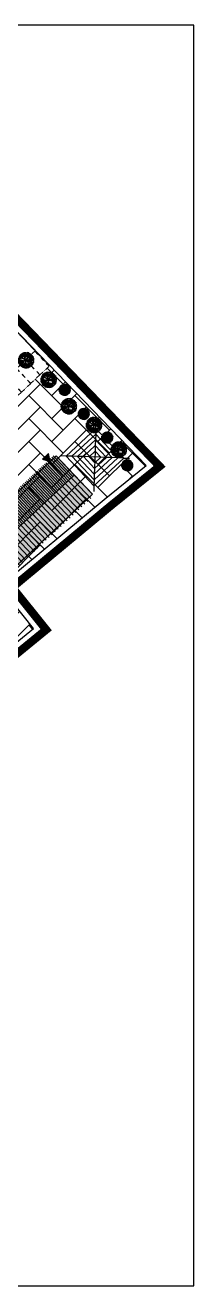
# Model space of a CAD drawing. Header units: metres. Extents: x 363418 to 1090844, y 5621240 to 16864471.
# Drawn here: x 363729.2 to 363770.6, y 5621307.9 to 5621618.4 of the extents above; entities that cross this region are included whole.
import ezdxf

# ---------------------------------------------------------------- set-up
doc = ezdxf.new("R2010")
doc.units = ezdxf.units.M
doc.header["$MEASUREMENT"] = 0
doc.linetypes.add('GELTUNGSBEREICH', pattern=[8.5, 7, -1.5])
doc.linetypes.add('NEBENANLAGE', pattern=[3, 1, -1, 1])
doc.layers.get('0').update_dxf_attribs({"color": 252})
for name, color, linetype in [('CANOPY', 12, 'Continuous'), ('CAR PARKING', 255, 'Continuous'), ('COMMERCIAL PLOT', 255, 'Continuous'), ('DACH-BLOCK', 7, 'Continuous'), ('DACH-FIRST', 246, 'Continuous'), ('DACH-KEHLE-GRAT', 246, 'Continuous'), ('DACH-SCHRAFFUR', 246, 'Continuous'), ('GELTUNGSBEREICH_B', 7, 'Continuous'), ('Hilfslinie Tiefgarage', 7, 'NEBENANLAGE'), ('HOUSE ENTRANCE', 255, 'Continuous'), ('KINDER GARDEN HATCHING', 255, 'Continuous'), ('TREES', 15, 'Continuous'), ('UMGR_GELTUNGSBEREICH', 7, 'Continuous')]:
    doc.layers.add(name, color=color, linetype=linetype)
doc.layers.add('DACH-SCHATTEN', color=7, linetype='Continuous', true_color=0xe8b078)
doc.layers.add('DACH-SONNE', color=7, linetype='Continuous', true_color=0xefdca9)
doc.layers.add('Hauseingang', color=7, linetype='Continuous', lineweight=25)
doc.layers.add('Planning area', color=1, linetype='Continuous', plot=False)
doc.layers.get('0').off()
doc.layers.get('0').freeze()

# ---------------------------------------------------------------- blocks, each defined once
blk = doc.blocks.new('House entrance')
at = {"layer": 'Hauseingang'}
h = blk.add_hatch(color=256, dxfattribs=at)
h.dxf.hatch_style = 1
h.paths.add_polyline_path([(0, 0), (-1.71, 0.99), (-1.71, -0.99)])
blk.add_lwpolyline([(0, 0), (-1.71, 0.99), (-1.71, -0.99)], close=True, dxfattribs=at)
blk = doc.blocks.new('eaws_roofhatch_2460467.652777778')
at = {"layer": 'DACH-SCHATTEN', "transparency": 33554674}
h = blk.add_hatch(color=256, dxfattribs=at)
h.dxf.hatch_style = 1
h.paths.add_polyline_path([(4.45, -4.74), (0, 0), (23.01, 21.6), (27.46, 16.86)])
at = {"layer": 'DACH-SONNE', "transparency": 33554674}
h = blk.add_hatch(color=256, dxfattribs=at)
h.dxf.hatch_style = 1
h.paths.add_polyline_path([(4.45, -4.74), (8.9, -9.48), (31.9, 12.13), (27.46, 16.86)])
at = {"layer": 'DACH-FIRST'}
blk.add_line((4.45, -4.74), (27.46, 16.86), dxfattribs=at)
at = {"layer": 'DACH-KEHLE-GRAT'}
for points in [[(4.45, -4.74), (0, 0), (23.01, 21.6), (27.46, 16.86)], [(4.45, -4.74), (8.9, -9.48), (31.9, 12.13), (27.46, 16.86)]]:
    blk.add_lwpolyline(points, close=True, dxfattribs=at)
at = {"layer": 'DACH-SCHRAFFUR'}
for p, q in [((19.38, 18.89), (24.17, 13.78)), ((19.75, 19.23), (29.33, 9.02)), ((20.11, 19.57), (24.9, 14.47)), ((20.48, 19.91), (30.06, 9.71)), ((20.84, 20.26), (25.63, 15.15)), ((21.21, 20.6), (30.79, 10.39)), ((21.57, 20.94), (26.36, 15.84)), ((21.93, 21.28), (31.52, 11.08)), ((22.3, 21.62), (27.09, 16.52)), ((16.1, 15.81), (25.69, 5.6)), ((16.47, 16.15), (21.26, 11.05)), ((16.83, 16.49), (26.42, 6.29)), ((17.2, 16.83), (21.99, 11.73)), ((17.56, 17.18), (27.14, 6.97)), ((17.93, 17.52), (22.72, 12.41)), ((18.29, 17.86), (27.87, 7.65)), ((18.65, 18.2), (23.45, 13.1)), ((19.02, 18.54), (28.6, 8.34)), ((12.82, 12.73), (17.61, 7.62)), ((13.19, 13.07), (22.77, 2.86)), ((13.55, 13.41), (18.34, 8.31)), ((13.92, 13.75), (23.5, 3.55)), ((14.28, 14.1), (19.07, 8.99)), ((14.64, 14.44), (24.23, 4.23)), ((15.01, 14.78), (19.8, 9.68)), ((15.37, 15.12), (24.96, 4.92)), ((15.74, 15.46), (20.53, 10.36)), ((9.54, 9.65), (19.13, -0.56)), ((9.91, 9.99), (14.7, 4.89)), ((10.27, 10.33), (19.85, 0.12)), ((10.64, 10.67), (15.43, 5.57)), ((11, 11.01), (20.58, 0.81)), ((11.36, 11.36), (16.16, 6.25)), ((11.73, 11.7), (21.31, 1.49)), ((12.09, 12.04), (16.89, 6.94)), ((12.46, 12.38), (22.04, 2.18)), ((5.9, 6.22), (15.48, -3.98)), ((6.26, 6.57), (11.05, 1.46)), ((6.63, 6.91), (16.21, -3.3)), ((6.99, 7.25), (11.78, 2.15)), ((7.35, 7.59), (16.94, -2.61)), ((7.72, 7.93), (12.51, 2.83)), ((8.08, 8.28), (17.67, -1.93)), ((8.45, 8.62), (13.24, 3.52)), ((8.81, 8.96), (18.4, -1.24)), ((9.18, 9.3), (13.97, 4.2)), ((2.62, 3.14), (7.41, -1.96)), ((2.98, 3.48), (12.56, -6.72)), ((3.35, 3.83), (8.14, -1.28)), ((3.71, 4.17), (13.29, -6.04)), ((4.07, 4.51), (8.87, -0.59)), ((4.44, 4.85), (14.02, -5.35)), ((4.8, 5.2), (9.6, 0.09)), ((5.17, 5.54), (14.75, -4.67)), ((5.53, 5.88), (10.32, 0.78)), ((-0.3, 0.4), (4.49, -4.7)), ((0.06, 0.75), (9.65, -9.46)), ((0.43, 1.09), (5.22, -4.01)), ((0.79, 1.43), (10.38, -8.77)), ((1.16, 1.77), (5.95, -3.33)), ((1.52, 2.12), (11.11, -8.09)), ((1.89, 2.46), (6.68, -2.64)), ((2.25, 2.8), (11.84, -7.41))]:
    blk.add_line(p, q, dxfattribs=at)
blk = doc.blocks.new('Underground car park')
at = {"layer": 'Hilfslinie Tiefgarage', "linetype": 'NEBENANLAGE', "const_width": 0.1, "flags": 128}
blk.add_lwpolyline([(0, 0), (-15.96, 0), (-15.96, -17.65), (-32.16, -17.65), (-32.16, 20.75), (-15.96, 20.75), (-15.96, 3.1), (0, 3.1)], close=True, dxfattribs=at)
at = {"layer": 'Hilfslinie Tiefgarage'}
for points in [[(-32.16, 20.75), (-27.06, 20.75), (-27.06, 17.65), (-32.16, 17.65)], [(-15.96, 20.75), (-21.06, 20.75), (-21.06, 17.65), (-15.96, 17.65)], [(-32.16, 17.65), (-27.06, 17.65), (-27.06, 14.55), (-32.16, 14.55)], [(-15.96, 17.65), (-21.06, 17.65), (-21.06, 14.55), (-15.96, 14.55)], [(-32.16, 14.55), (-27.06, 14.55), (-27.06, 11.45), (-32.16, 11.45)], [(-15.96, 14.55), (-21.06, 14.55), (-21.06, 11.45), (-15.96, 11.45)], [(-32.16, 11.45), (-27.06, 11.45), (-27.06, 8.35), (-32.16, 8.35)], [(-15.96, 11.45), (-21.06, 11.45), (-21.06, 8.35), (-15.96, 8.35)], [(-32.16, 8.35), (-27.06, 8.35), (-27.06, 5.25), (-32.16, 5.25)], [(-32.16, -5.25), (-27.06, -5.25), (-27.06, -2.15), (-32.16, -2.15)], [(-32.16, -8.35), (-27.06, -8.35), (-27.06, -5.25), (-32.16, -5.25)], [(-15.96, -8.35), (-21.06, -8.35), (-21.06, -5.25), (-15.96, -5.25)], [(-32.16, -11.45), (-27.06, -11.45), (-27.06, -8.35), (-32.16, -8.35)], [(-15.96, -11.45), (-21.06, -11.45), (-21.06, -8.35), (-15.96, -8.35)], [(-32.16, -14.55), (-27.06, -14.55), (-27.06, -11.45), (-32.16, -11.45)], [(-15.96, -14.55), (-21.06, -14.55), (-21.06, -11.45), (-15.96, -11.45)], [(-32.16, -17.65), (-27.06, -17.65), (-27.06, -14.55), (-32.16, -14.55)], [(-15.96, -17.65), (-21.06, -17.65), (-21.06, -14.55), (-15.96, -14.55)]]:
    blk.add_lwpolyline(points, close=True, dxfattribs=at)
blk = doc.blocks.new('Tree')
h = blk.add_hatch(color=63)
h.dxf.hatch_style = 1
edge = h.paths.add_edge_path()
edge.add_arc((0.14, -0.02), 5.77, 0, 360)
for p, q in [((-4.83, 0.05), (-5.68, -0.06)), ((-4.97, 0.74), (-5.6, 0.7)), ((-4.82, 0.29), (-5.6, 0.24)), ((-4.82, 0.44), (-5.56, 0.38)), ((-4.77, 0.87), (-5.45, 0.84)), ((-5.02, 0.15), (-5.45, 0.11)), ((-5.35, 0.99), (-5, 0.99)), ((-4.8, 0.59), (-5.35, 0.53)), ((-5.24, 1.82), (-4.76, 1.67)), ((-5.03, 2.15), (-4.24, 1.85)), ((-4.97, 1.57), (-4.84, 1.54)), ((-4.72, 1.48), (-4.95, 1.28)), ((-4.89, 2.61), (-4.13, 2.28)), ((-4.7, 2.96), (-3.99, 2.63)), ((-4.04, 1.23), (-4.62, 1.01)), ((-4.59, 2.32), (-4.13, 2.13)), ((-4.54, 0.15), (-4.06, 0.05)), ((-4.51, 3.21), (-3.83, 2.77)), ((-4.34, 3.8), (-3.63, 3.24)), ((-4.3, 3.26), (-3.88, 2.96)), ((-4.24, 0.53), (-4.09, 0.38)), ((-4.18, 3.84), (-3.55, 3.38)), ((-4.02, 3.34), (-4.08, 3.28)), ((-4.06, 1.22), (-3.26, 1.53)), ((-4.04, 0.36), (-3.66, 0.2)), ((-3.97, 3.3), (-4.01, 3.24)), ((-3.99, 4.07), (-3.36, 3.49)), ((-3.92, 3.27), (-3.97, 3.21)), ((-3.81, 3.18), (-3.86, 3.13)), ((-3.76, 4.32), (-2.77, 3.29)), ((-3.72, 2.02), (-3.53, 2)), ((-3.6, 0.07), (-1.5, -0.28)), ((-3.57, 2.13), (-3.53, 2)), ((-3.29, 1.71), (-3.15, 1.54)), ((-3.24, 4.78), (-2.71, 4.19)), ((-2.95, 4.53), (-2.99, 4.5)), ((-2.9, 4.48), (-2.94, 4.44)), ((-2.88, 4.97), (-2.38, 4.3)), ((-2.81, 4.3), (-2.76, 4.36)), ((-2.76, 4.59), (-2.51, 4.26)), ((-2.73, 4.38), (-2.71, 4.19)), ((-2.67, 5.03), (-2.23, 4.38)), ((-2.58, 2.11), (-2.46, 1.65)), ((-2.51, 5.05), (-2.07, 4.55)), ((-2.4, 5.14), (-2.24, 4.75)), ((-2.03, 5.03), (-1.82, 4.68)), ((-1.94, 3.36), (-1.97, 3.07)), ((-1.9, 5.14), (-1.71, 4.72)), ((-1.86, 5.37), (-1.61, 4.76)), ((-1.82, 4.34), (-0.84, 2.01)), ((-1.8, 5.47), (-1.42, 4.82)), ((-1.65, 4.43), (-1.32, 4.31)), ((-1.63, 5.49), (-1.51, 4.98)), ((-1.13, 2.71), (-1.63, 2.78)), ((-1.36, 5.18), (-1.27, 4.89)), ((-1.27, 5.72), (-1.11, 4.91)), ((-1.14, 2.72), (-0.75, 1.34)), ((-1.02, 0.93), (-0.51, -0.21)), ((-0.93, 3.16), (-0.41, 2.08)), ((-0.84, 2.01), (-0.91, 1.89)), ((-0.76, 1.35), (-0.63, 1.21)), ((-0.72, 0.64), (0.03, -0.13)), ((-0.56, 3.01), (-0.68, 2.65)), ((-0.62, 1.28), (-0.08, 0.77)), ((-0.61, 0.01), (0.09, -0.43)), ((-0.58, 3.63), (-0.56, 3.01)), ((-0.13, 3.38), (-0.56, 3.01)), ((-0.52, 0.22), (-0.04, -0.18)), ((-0.48, 5.47), (-0.46, 5.03)), ((-0.19, 2.36), (-0.41, 2.07)), ((0.66, 0.94), (-0.31, 0.71)), ((-0.08, 5.16), (-0.08, 5.11)), ((0.22, 0.48), (-0.06, 0.46)), ((-0.04, 3.63), (0.01, 2.89)), ((0.28, 0.1), (0, -0.15)), ((0.01, 0.38), (0.23, 0.05)), ((0.27, 4.38), (0.03, 4.11)), ((0.2, 0.83), (0.34, 0.66)), ((0.52, 0.96), (0.23, 0.47)), ((0.28, 0.38), (0.54, 0.23)), ((0.48, 4.15), (0.3, 3.82)), ((0.38, 5.62), (0.31, 5.03)), ((2.14, 2.09), (0.41, 0.89)), ((0.88, 0.12), (0.44, 0.29)), ((0.54, 5.62), (0.46, 5.01)), ((0.64, 1.05), (0.7, 0.99)), ((0.81, 5.57), (0.69, 5.03)), ((0.71, 0.18), (0.81, -0.17)), ((0.87, 0.09), (0.79, -0.11)), ((0.8, 1.16), (0.84, 1.11)), ((0.97, 1.53), (0.89, 1.22)), ((0.93, 3.2), (1.21, 2.92)), ((3.73, 0.29), (0.93, 0.1)), ((0.97, 0.1), (0.96, -0.21)), ((1.77, 1.68), (0.97, 1.53)), ((0.97, 1.53), (1.17, 1.41)), ((1.17, 4.36), (1.27, 4.24)), ((1.42, 5.53), (1.21, 4.82)), ((1.25, 0.12), (1.25, -0.19)), ((1.34, 4.51), (1.26, 4.24)), ((1.26, 4.24), (1.37, 3.47)), ((1.46, 0.13), (1.27, -0.19)), ((1.52, 5.41), (1.36, 4.86)), ((1.44, 4.4), (1.45, 4.21)), ((1.55, 0.14), (1.64, 0.05)), ((1.74, 0.15), (1.64, 0.05)), ((1.98, 5.45), (1.69, 4.76)), ((1.9, 4.14), (1.74, 4.12)), ((2.41, 1.8), (1.77, 1.68)), ((1.85, 0.29), (2.24, 0.03)), ((1.94, 4.24), (1.91, 4.16)), ((2.3, 5.24), (2, 4.55)), ((2, 0.4), (2.05, 0.17)), ((2.55, 4.01), (2.02, 3.57)), ((2.35, 3.17), (2.09, 2.69)), ((2.22, 4.24), (2.14, 3.67)), ((2.92, 2.38), (2.15, 1.99)), ((2.4, 5.11), (2.19, 4.51)), ((2.23, 0.64), (2.42, 0.83)), ((2.24, 0.03), (2.68, -0.08)), ((2.62, 1.07), (2.27, 0.66)), ((2.59, 3.37), (2.34, 3.16)), ((2.42, 1.8), (2.81, 1.7)), ((2.94, 2), (2.5, 1.83)), ((2.97, 4.78), (2.65, 4.3)), ((2.88, 5.14), (2.82, 5.03)), ((3.11, 4.76), (2.82, 4.24)), ((3.63, 4.53), (2.84, 3.45)), ((2.84, 3.45), (2.97, 3.4)), ((3.7, 2.13), (2.84, 1.71)), ((3.3, 4.72), (2.9, 4.15)), ((3.03, 0.24), (2.9, 0.04)), ((2.94, 2.39), (2.97, 2.19)), ((3.01, 2.65), (3.07, 2.48)), ((3.58, 0.64), (3.17, 0.25)), ((3.58, 1.44), (3.34, 1.26)), ((3.65, 4.26), (3.36, 3.88)), ((3.76, 4.15), (3.47, 3.78)), ((3.54, 1.53), (3.64, 1.31)), ((3.93, 4.13), (3.55, 3.65)), ((3.74, 0.77), (3.59, 0.64)), ((3.67, 1.64), (3.93, 1.57)), ((3.76, 2.4), (3.7, 2.13)), ((4.11, 0.96), (3.74, 0.77)), ((4.05, 2.53), (3.76, 2.4)), ((4.05, 2.19), (3.76, 2.1)), ((4.28, 3.69), (3.88, 3.34)), ((4.51, 3.69), (3.99, 3.21)), ((4.22, 1.82), (4.11, 1.8)), ((4.34, 1.19), (4.13, 1.13)), ((4.51, 3.19), (4.16, 2.96)), ((4.34, 3.99), (4.18, 3.84)), ((4.7, 2.92), (4.32, 2.71)), ((4.66, 2.69), (4.45, 2.59)), ((4.95, 2.63), (4.51, 2.42)), ((4.51, 0.13), (4.72, -0.08)), ((4.97, 2.3), (4.61, 2.13)), ((5.07, 2.17), (4.7, 1.98)), ((5.45, 2.09), (4.7, 1.79)), ((5.26, 1.79), (4.89, 1.67)), ((5.6, 1.54), (4.91, 1.4)), ((5.58, 1.23), (4.95, 1.08)), ((5.3, 1.31), (4.97, 1.23)), ((5.89, 1.08), (4.99, 0.96)), ((5.3, 0.86), (4.99, 0.77)), ((5.55, 0.71), (5.07, 0.63)), ((5.89, 0.25), (5.07, 0.19)), ((5.07, 0.06), (5.66, 0.02)), ((5.47, 0.38), (5.1, 0.33)), ((5.24, 2.57), (5.12, 2.5)), ((5.76, 0.56), (5.12, 0.5)), ((5.41, 2.65), (5.3, 2.61)), ((-4.89, -0.54), (-5.6, -0.77)), ((-4.77, -0.95), (-5.6, -1.31)), ((-5, -0.14), (-5.56, -0.24)), ((-4.66, -1.39), (-5.5, -1.77)), ((-4.97, -0.27), (-5.48, -0.37)), ((-4.89, -0.37), (-5.41, -0.45)), ((-4.77, -1.08), (-5.25, -1.29)), ((-4.45, -2), (-5.25, -2.46)), ((-4.68, -1.56), (-5.14, -1.75)), ((-4.83, -0.81), (-5.1, -0.91)), ((-4.77, -1.2), (-5.02, -1.31)), ((-4.71, -1.8), (-5.02, -2)), ((-4.49, -1.89), (-4.77, -2)), ((-4.43, -2.29), (-4.77, -2.5)), ((-4.43, -2.14), (-4.68, -2.33)), ((-4.29, -2.5), (-4.56, -2.71)), ((-4.18, -2.6), (-4.52, -2.88)), ((-4.08, -1.06), (-4.49, -1.16)), ((-4.09, -0.61), (-4.43, -0.75)), ((-4.16, -2.75), (-4.39, -2.94)), ((-4.12, -3.1), (-4.39, -3.38)), ((-3.97, -2.79), (-4.26, -3)), ((-3.62, -3.29), (-4.09, -3.63)), ((-3.62, -1.35), (-4.08, -1.91)), ((-3.61, -3.48), (-4, -3.8)), ((-3.37, -0.9), (-3.99, -1.18)), ((-3.7, -2.19), (-3.89, -2.29)), ((-2.88, -3.06), (-3.83, -3.97)), ((-3.12, -3.68), (-3.63, -4.14)), ((-3.02, -3.82), (-3.61, -4.48)), ((-3.51, -2.07), (-3.6, -2.27)), ((-3.45, -0.89), (-3.17, -0.93)), ((-3.18, -2.85), (-3.39, -2.9)), ((-2.95, -3.99), (-3.34, -4.43)), ((-2.55, -3.57), (-3.17, -4.53)), ((-2.06, -0.47), (-3.07, -1.1)), ((-2.4, -4.15), (-2.77, -4.9)), ((-2.07, -4.01), (-2.44, -4.79)), ((-1.98, -4.11), (-2.43, -5.04)), ((-2.36, -3.86), (-2.42, -4.01)), ((-1.71, -4.26), (-2.24, -5.33)), ((-1.84, -4.2), (-2.2, -4.93)), ((-1.58, -2.54), (-2.13, -3.78)), ((-1.59, -4.34), (-1.91, -4.98)), ((-1.53, -2.52), (-1.85, -2.64)), ((-1.44, -4.39), (-1.83, -5.31)), ((-1.29, -4.43), (-1.68, -5.37)), ((-1.52, -2.92), (-1.44, -3.05)), ((-1.23, -3.99), (-1.4, -4.14)), ((-1.24, -4.62), (-1.39, -4.98)), ((-0.77, -0.23), (-1.37, -0.48)), ((-1.18, -1.88), (-1.32, -2.07)), ((-0.88, -4.28), (-1.28, -5.19)), ((-1.11, -2.37), (-1.21, -2.4)), ((-1.09, -3.87), (-1.19, -3.95)), ((-1.08, -1.93), (-1.11, -2.37)), ((-1.08, -0.13), (-0.45, -0.35)), ((-0.98, -3.62), (-1.07, -3.83)), ((-1.07, -3.86), (-1.06, -4.07)), ((-0.96, -0.17), (-0.98, -0.32)), ((-0.7, -3.34), (-0.98, -3.62)), ((-0.68, -3.68), (-0.94, -4.46)), ((-0.6, -4.75), (-0.82, -5.58)), ((-0.23, -1.38), (-0.74, -3.52)), ((-0.7, -3.34), (-0.63, -3.47)), ((-0.47, -4.77), (-0.59, -5.33)), ((-0.43, -0.11), (-0.51, -0.21)), ((-0.35, -0.15), (-0.48, -0.28)), ((-0.26, -4.79), (-0.47, -5.71)), ((-0.15, -4.8), (-0.34, -5.67)), ((0.03, -4.8), (-0.09, -5.37)), ((0.15, -0.47), (-0.01, -0.83)), ((0.02, -0.13), (0.21, -0.33)), ((0.05, -0.11), (0.1, -0.1)), ((0.11, -4.8), (0.05, -5.29)), ((0.07, -0.09), (0.07, -0.19)), ((0.07, -0.14), (0.11, -0.1)), ((0.14, -0.02), (0.08, -0.1)), ((0.12, -0.06), (0.08, -0.06)), ((0.17, -0.08), (0.11, -0.05)), ((0.33, -4.8), (0.18, -5.69)), ((0.47, -0.1), (0.21, -0.33)), ((0.64, -3.44), (0.81, -3.63)), ((0.64, -3.44), (0.65, -3.75)), ((0.67, -4.89), (0.73, -5.68)), ((0.81, -3.64), (0.72, -3.75)), ((0.81, -5.01), (0.84, -5.26)), ((0.82, -3.65), (0.95, -3.68)), ((0.96, -3.68), (1.23, -4.24)), ((0.96, -4.97), (1.19, -5.7)), ((1.15, -4.69), (1.4, -5.6)), ((1.31, -4.65), (1.5, -5.22)), ((1.44, -4.61), (1.78, -5.49)), ((2.03, -2.62), (1.49, -2.64)), ((1.68, -0.16), (1.65, -0.34)), ((1.67, -4.78), (1.75, -5.07)), ((1.73, -4.57), (2.11, -5.39)), ((1.81, -0.24), (1.79, -0.39)), ((1.83, -4.48), (2.13, -5.12)), ((1.88, -3.56), (2.44, -3.72)), ((1.97, -0.32), (1.93, -0.44)), ((1.98, -4.42), (2.17, -4.93)), ((2.13, -2.99), (2.32, -3.34)), ((2.28, -4.45), (2.59, -4.91)), ((2.42, -3.49), (2.74, -3.72)), ((2.42, -4.36), (3.06, -4.96)), ((2.53, -4.26), (3.12, -4.86)), ((2.65, -4.2), (3.1, -4.56)), ((3.29, -0.94), (2.95, -0.96)), ((3.04, -0.95), (3.21, -1.62)), ((3.06, -4.06), (3.46, -4.44)), ((3.16, -1.5), (3.39, -1.98)), ((3.23, -4.06), (3.35, -4.23)), ((3.25, -3.79), (3.62, -4.25)), ((4.09, -1.23), (3.29, -0.94)), ((3.43, -3.83), (3.66, -4.02)), ((3.46, -3.6), (4, -4.19)), ((3.57, -2.02), (4.58, -2.85)), ((3.58, -1.63), (4.3, -2.36)), ((3.64, -3.6), (3.91, -3.92)), ((3.73, -3.48), (4.06, -3.81)), ((4.52, -3.75), (3.87, -3.16)), ((3.87, -3.35), (4.08, -3.56)), ((4.43, -1.21), (4.03, -1.21)), ((4.04, -2.96), (4.46, -3.33)), ((4.08, -3.18), (4.27, -3.37)), ((4.12, -2.85), (4.83, -3.39)), ((4.27, -2.79), (4.62, -3.08)), ((4.37, -2.47), (4.94, -2.93)), ((4.5, -2.12), (4.96, -2.41)), ((4.69, -2.1), (5.33, -2.5)), ((4.78, -1.15), (5.68, -1.48)), ((4.8, -1.42), (5.52, -1.68)), ((4.83, -2.56), (5.19, -2.85)), ((4.87, -1.02), (5.55, -1.23)), ((4.94, -1.64), (5.21, -1.74)), ((4.97, -0.23), (5.47, -0.33)), ((4.99, -0.75), (5.62, -0.88)), ((4.99, -0.9), (5.51, -1.11)), ((5.01, -0.61), (5.85, -0.77)), ((5.1, -2.1), (5.31, -2.2)), ((5.12, -0.13), (5.66, -0.17))]:
    blk.add_line(p, q)
for points in [[(-5.62, 1.22), (-5.1, 1.13), (-5, 1.13)], [(-5.26, 1.98), (-4.48, 1.72), (-4.4, 1.78)], [(-5.03, 2.8), (-4.17, 2.47), (-4.12, 2.54), (-4.59, 2.78)], [(-4.99, 2.36), (-3.49, 1.73), (-3.28, 1.71), (-3.53, 2)], [(-4.93, 2), (-3.86, 1.54), (-3.78, 1.6)], [(-4.33, 0.11), (-4.49, 0.03), (-4.79, -0.04)], [(-4.72, 3.15), (-4.18, 2.87), (-3.51, 2.68)], [(-2.46, 1.65), (-3.79, 1.45), (-4.29, 1.47), (-4.7, 1.63)], [(-4.06, 0.36), (-4.3, 0.33), (-4.66, 0.42)], [(-3.76, 0.03), (-4.07, -0.23), (-4.41, -0.29)], [(-3.6, 1.48), (-4.2, 1.88), (-4.36, 1.76)], [(-4.35, 0.82), (-3.82, 0.47), (-3.58, 0.06)], [(-4.15, 3.44), (-3.77, 3.15), (-3.81, 3.11), (-4.28, 3.42)], [(-4.13, 3.99), (-3.75, 3.69), (-3.54, 3.36)], [(-3.58, 0.08), (-3.73, 0.03), (-4.12, 0.06)], [(-3.8, 4.11), (-3.04, 3.43), (-2.5, 3.15)], [(-2.65, 2.61), (-2.57, 2.51), (-2.57, 2.11), (-3.52, 2.69), (-3.67, 2.86)], [(-3.67, 2.46), (-3.3, 2.37), (-3.14, 2.45)], [(-3.11, 3.86), (-3.6, 4.35), (-3.54, 4.42), (-3.05, 3.97)], [(-3.35, 0.36), (-3.03, 0.11), (-2.95, -0.08), (-3.5, -0.22), (-3.58, -0.27)], [(-0.8, 0.19), (-2.03, -1.24), (-3.13, -2.38), (-3.43, -2.73)], [(-2.86, 4.03), (-3.24, 4.38), (-3.2, 4.47), (-2.8, 4.09)], [(-2.77, 4.35), (-3.01, 4.59), (-3.04, 4.56)], [(-2.96, 3.11), (-2.39, 3.16), (-2.19, 3.26)], [(-2.88, 3.82), (-2.69, 3.58), (-2.22, 3.28)], [(-1.78, 2.91), (-2.31, 2.79), (-2.52, 2.82), (-2.87, 2.78)], [(-2.71, 3.78), (-2.55, 3.61), (-2.55, 3.49)], [(-2.51, 1.84), (-1.21, 0.98), (-0.36, 0.77), (0.47, -0.1)], [(-2.46, 1.65), (-2.36, 1.61), (-2.25, 1.66)], [(-2.4, 4.11), (-2.11, 3.83), (-1.47, 3.51)], [(-2.32, 5.45), (-2.2, 5.07), (-1.94, 4.57)], [(-2.19, 3.25), (-1.41, 2.59), (-1.24, 2.72)], [(-1.48, 4.61), (-1.35, 4.54), (-1.32, 4.3)], [(-1.33, 4.31), (-1.05, 4.08), (-0.87, 3.75)], [(-1.02, 5.82), (-0.88, 4.95), (-0.98, 4.95), (-1.13, 5.66)], [(-0.69, 4.34), (-0.86, 3.84), (-0.97, 2.75), (-1.11, 2.61)], [(-0.82, 0.16), (0.07, -0.92), (-0.13, -1.08), (-0.16, -1.08)], [(-0.42, 2.06), (-0.56, 1.62), (-0.56, 1.41), (-0.62, 1.32), (-0.8, 0.14)], [(-0.77, 5.51), (-0.74, 4.91), (-0.73, 4.32), (-0.59, 4.42), (-0.57, 4.79), (-0.61, 5.24)], [(-0.6, 0.51), (-0.53, 0.25), (-0.72, 0.25)], [(-0.54, 0.81), (-0.54, 0.67), (0.13, -0.03)], [(-0.31, 5.82), (-0.31, 5.12), (-0.22, 5.11), (-0.21, 5.8)], [(0.01, 2.92), (-0.18, 2.37), (0.16, 2.51)], [(-0.07, 0.77), (-0.03, 0.55), (-0.07, 0.46)], [(0.04, 4.36), (0.05, 4.19), (-0.04, 3.63)], [(0.25, 4.01), (0.37, 3.49), (0.4, 3.47), (-0.02, 2.83)], [(0.04, 0.8), (0.57, -0.12), (1.12, -0.24), (1.22, -0.17)], [(0.23, 5.68), (0.18, 5.09), (0.07, 5.09), (0.1, 5.45)], [(0.54, 0.25), (0.54, 0.01), (0.1, -0.1)], [(1.11, 3.74), (1.11, 3.59), (0.97, 3.36), (0.16, 2.51)], [(0.18, 3.14), (0.48, 3.19), (0.61, 3.38), (0.87, 3.53)], [(0.94, 1.25), (0.91, 1.17), (0.66, 0.94)], [(1.11, 5.6), (0.84, 4.99), (0.79, 4.97)], [(1.38, 5.91), (0.87, 4.6), (0.81, 4.1), (0.82, 3.76), (0.91, 3.3)], [(1.35, 3.42), (0.94, 2.01), (0.97, 1.54)], [(1.06, 0.11), (1.16, -0.15), (2.06, -0.49), (2.95, -0.96)], [(1.21, 2.94), (1.46, 3.1), (1.61, 3.13)], [(1.61, 4.51), (1.4, 4.12), (1.29, 4.04)], [(1.9, 4.36), (1.48, 3.72), (1.37, 3.46)], [(1.91, 4.14), (1.94, 3.76), (1.44, 3.09)], [(1.64, 0.05), (1.47, -0.18), (1.45, -0.26)], [(1.52, 4.33), (1.55, 4.29), (1.63, 4.32)], [(1.82, 5.74), (1.55, 4.9), (1.55, 4.78)], [(2.27, 0.66), (2.26, 0.58), (1.69, 0.17), (1.66, 0.15)], [(2.24, 2.04), (2.13, 1.89), (1.95, 1.82), (1.84, 1.88)], [(2.19, 5.39), (2.15, 5.16), (1.86, 4.61)], [(1.91, 3.72), (2.02, 3.54), (2.16, 1.93)], [(2.69, 5.2), (2.4, 4.49), (1.93, 3.83)], [(2.28, 0.67), (2.08, 0.54), (2.08, 0.45)], [(2.32, 4.39), (2.28, 4.07), (2.2, 4.07)], [(2.61, 3.8), (2.34, 3.43), (2.34, 3.16)], [(2.78, 4.95), (2.45, 4.37), (2.36, 4.44)], [(5.43, 1.69), (3.51, 1.29), (3.08, 1.21), (2.45, 1.02), (2.4, 0.81)], [(4.82, 3.19), (3, 2.21), (2.47, 1.81)], [(3.3, 4.38), (2.56, 3.33), (2.84, 3.45)], [(3.84, 1.8), (3.56, 1.54), (2.99, 1.62), (2.89, 1.68)], [(4.51, 3.42), (4.08, 3.09), (2.94, 2.4)], [(3.76, 2.1), (3.57, 2.23), (2.94, 2)], [(3.05, 1.82), (3.71, 1.93), (4.11, 1.8)], [(4.11, 3.76), (3.2, 2.77), (3.17, 2.54)], [(4.09, 3.99), (3.31, 3.22), (3.24, 3.09)], [(4.61, 0.67), (3.98, 0.57), (3.58, 0.64)], [(3.59, 0.28), (3.87, 0.24), (5.01, 0.04)], [(3.71, 0.26), (3.81, 0.35), (4.02, 0.33), (4.11, 0.2)], [(5.05, 2.48), (4.41, 2.2), (3.93, 1.86)], [(4.99, 0.38), (4.29, 0.41), (4.03, 0.32)], [(4.18, 0.96), (4.5, 0.83), (4.74, 0.86)], [(-5.41, -0.89), (-4.54, -0.59), (-4.19, -0.62), (-3.29, -0.59)], [(-3.7, -1.36), (-4.07, -1.34), (-4.54, -1.52)], [(-3.34, -0.59), (-3.66, -0.91), (-3.88, -0.96), (-4.16, -0.86), (-4.52, -0.93)], [(-2.98, -1.31), (-4.28, -2.36), (-4.52, -2.48)], [(-2.95, -1.99), (-3.58, -2.64), (-3.79, -2.98), (-4.43, -3.68)], [(-2.03, -1.24), (-3.38, -1.27), (-3.71, -1.37), (-4.03, -1.61), (-4.29, -1.73)], [(-2.19, -1.6), (-3.66, -2.44), (-3.89, -2.54)], [(-3.13, -1.97), (-3.35, -1.97), (-3.7, -2.19)], [(-2.05, -0.47), (-3.45, -1.14), (-3.51, -1.14)], [(-1.9, -0.16), (-2.87, -0.36), (-3.4, -0.65)], [(-3.35, -3.1), (-3.1, -2.72), (-2.08, -2.54), (-1.85, -2.64), (-2.15, -2.92), (-3.24, -3.19)], [(-0.95, -0.08), (-2.16, -0.51), (-3.21, -0.54)], [(-1.73, -2.87), (-2.19, -3.22), (-2.74, -4.22)], [(-1.52, -2.51), (-1.53, -3.04), (-1.65, -3.38), (-1.73, -3.4)], [(-0.1, -1.69), (-1.32, -2.28), (-1.53, -2.51)], [(-1.1, -1.92), (-1.28, -1.84), (-1.48, -1.86)], [(-0.98, -3.62), (-1.09, -3.62), (-1.48, -3.95)], [(-0.61, -2.96), (-0.92, -3.08), (-1.25, -3.45)], [(-0.94, -4.42), (-1.02, -4.99), (-1.12, -5.29)], [(-1.07, -1.91), (-0.9, -1.84), (-0.64, -1.95)], [(-0.78, -3.42), (-0.59, -3.93), (-0.54, -4.21), (-0.87, -5.16)], [(-0.36, -1.92), (-0.22, -1.96), (0, -1.92)], [(-0.15, -1.11), (-0.28, -1.27), (0.64, -3.43)], [(0.1, -0.58), (-0.11, -0.46), (-0.27, -0.5)], [(-0.26, -0.52), (-0.09, -1.46), (-0.17, -1.54)], [(0.01, -3.91), (-0.06, -4), (-0.04, -4.05)], [(0.25, -2.51), (0.2, -3.02), (-0.01, -3.59), (0.01, -3.91)], [(0.01, -3.91), (0.06, -4.01), (0.06, -4.32)], [(0.06, -2.06), (0.76, -2.45), (1.04, -2.54), (1.14, -2.74)], [(0.63, -3.94), (0.38, -4.19), (0.33, -4.39), (0.38, -4.51)], [(0.65, -3.65), (0.58, -4.78), (0.5, -5.72)], [(0.65, -3.64), (0.83, -3.9), (1.11, -4.95)], [(1.13, -2.73), (1.07, -3.17), (1.12, -3.38), (0.95, -3.67)], [(1.05, -2.56), (1.45, -2.62), (3.06, -3.46)], [(1.13, -2.74), (2.11, -3.81), (2.46, -4.09)], [(1.47, -3.11), (1.5, -3.49), (1.39, -4.05), (1.48, -4.36)], [(1.43, -3.87), (1.74, -4.07), (2.11, -4.38), (2.51, -5.2)], [(1.51, -3.15), (1.71, -3.15), (1.96, -3.28)], [(2.02, -2.62), (2.52, -2.82), (2.67, -3.05)], [(2.03, -2.62), (2.16, -2.53), (2.54, -2.57), (3.1, -2.77)], [(3.26, -0.11), (2.68, -0.08), (3.1, -0.41), (3.17, -0.52)], [(2.83, -0.9), (2.97, -1.22), (3.59, -1.62)], [(3.34, -1.87), (3.43, -2.4), (3.21, -2.3), (3.01, -1.92), (3.05, -1.61), (3.18, -1.48)], [(4.36, -0.69), (3.78, -0.65), (3.29, -0.94)], [(3.43, -2.4), (3.75, -2.58), (3.75, -2.66)], [(3.59, -1.62), (3.7, -1.55), (4.24, -1.67), (4.72, -1.92)], [(3.84, -1.14), (4.27, -1.53), (5.24, -2.01)], [(4.03, -0.44), (4.21, -0.39), (4.51, -0.42)], [(5.05, -0.44), (5.68, -0.59)]]:
    blk.add_lwpolyline(points)

msp = doc.modelspace()

# ---------------------------------------------------------------- hatches: boundary and pattern name
at = {"layer": 'DACH-SONNE', "true_color": 0xed1f24, "transparency": 33554674}
h = msp.add_hatch(dxfattribs=at)
h.set_pattern_fill('AR-HBONE', color=240)
h.paths.add_polyline_path([(363695.98, 5621519.98), (363698.24, 5621522.1), (363700.5, 5621524.22), (363702.77, 5621526.34), (363705.03, 5621528.46), (363708.86, 5621532.05), (363697.94, 5621543.69), (363700.2, 5621545.81), (363711.12, 5621534.16), (363724, 5621546.23), (363719.6, 5621550.81), (363706.56, 5621565.46), (363641.73, 5621505.05), (363699.09, 5621443.48), (363731.22, 5621469.85), (363722.92, 5621480.25), (363748.6, 5621501.63), (363758.92, 5621509.98), (363724, 5621546.23), (363727.49, 5621542.51), (363735.08, 5621534.41), (363732.81, 5621532.29), (363730.55, 5621530.17), (363728.29, 5621528.05), (363726.03, 5621525.94), (363723.77, 5621523.82), (363718.37, 5621518.76), (363718.37, 5621518.76), (363716.1, 5621516.64), (363713.84, 5621514.52), (363711.58, 5621512.4), (363709.32, 5621510.28), (363707.06, 5621508.16)])
at = {"layer": 'KINDER GARDEN HATCHING', "true_color": 0x2776bb, "transparency": 33554687}
h = msp.add_hatch(dxfattribs=at)
h.set_pattern_fill('ANSI31', color=152)
h.set_pattern_definition([(45, (363601.34066, 5621465.04769), (-0.08838835, 0.08838835), [])])
h.paths.add_polyline_path([(363679.56, 5621599.18), (363653.53, 5621595.02), (363646.45, 5621601.95), (363642.49, 5621605.39), (363548, 5621590.61), (363515.04, 5621585.96), (363474.2, 5621580.08), (363440.46, 5621575.96), (363440.78, 5621573.98), (363446.26, 5621539.99), (363453.43, 5621514.36), (363465.62, 5621479.82), (363476.45, 5621454.96), (363525.68, 5621325.65), (363548.09, 5621325.35), (363571.29, 5621324.71), (363586.63, 5621325.56), (363580.33, 5621330.74), (363600.43, 5621336.41), (363611.23, 5621339.45), (363582.1, 5621376.86), (363604.03, 5621392.77), (363609.35, 5621387.38), (363638.16, 5621406.01), (363663.96, 5621430.16), (363689.03, 5621450.42), (363699.35, 5621440.8), (363734.36, 5621469.53), (363726.04, 5621479.95), (363750.21, 5621500.06), (363762.22, 5621509.77), (363721.4, 5621552.14)], flags=17)
h.paths.add_polyline_path([(363472.27, 5621577.83), (363532.31, 5621513), (363543.84, 5621500.55, -0.523007), (363542.08, 5621492.53), (363474.4, 5621464.68), (363478.26, 5621455.83), (363554.24, 5621487.09, -0.313317), (363559.81, 5621485.86), (363619.97, 5621420.84), (363633.98, 5621405.7), (363636.55, 5621407.35, 0.044576), (363637.25, 5621407.9), (363639.89, 5621410.37), (363579.67, 5621474.7, -0.430875), (363580.12, 5621481.95), (363691.51, 5621574.98, 0.423388), (363692.04, 5621582.14), (363687.26, 5621587.52), (363680.61, 5621594.99, 0.255997), (363676.09, 5621596.6), (363670.01, 5621595.63), (363681.3, 5621582.93, -0.423386), (363680.77, 5621575.77), (363597.68, 5621506.37, -0.007893), (363597.55, 5621506.27), (363574.17, 5621487.37, -0.393182), (363567.38, 5621487.84), (363481.89, 5621579.17), (363474.52, 5621578.11), (363474.52, 5621578.11, -0.005316), (363474.42, 5621578.09)], flags=0)
h.paths.add_polyline_path([(363525.67, 5621548.19), (363529.36, 5621548.72), (363546.07, 5621551.13), (363579.08, 5621555.78), (363624.71, 5621562.92), (363630.96, 5621563.9), (363645.38, 5621548.49), (363594.95, 5621506.38), (363595.86, 5621505.41, -0.035094), (363595.17, 5621505.26), (363561.96, 5621500.58), (363558.04, 5621500.01), (363548.62, 5621510.07), (363546.81, 5621509.81), (363539.98, 5621517.11), (363526.31, 5621531.71), (363512.64, 5621546.31)], flags=0)
h.paths.add_polyline_path([(363476.8, 5621560.98), (363468.88, 5621559.86), (363460.96, 5621558.75), (363454.64, 5621572.35), (363462.56, 5621573.47), (363470.49, 5621574.59)], flags=0)
h.paths.add_polyline_path([(363487.86, 5621577.04), (363501.65, 5621578.98), (363515.32, 5621564.38), (363501.53, 5621562.44)], flags=0)
h.paths.add_polyline_path([(363488.25, 5621541.69), (363500.13, 5621543.33), (363504.89, 5621538.2), (363509.65, 5621533.06), (363525.72, 5621515.71), (363513.83, 5621514.06), (363501.94, 5621512.42), (363497.19, 5621517.55), (363492.43, 5621522.69), (363504.32, 5621524.33), (363516.21, 5621525.98), (363509.65, 5621533.06), (363497.76, 5621531.42), (363485.87, 5621529.77), (363481.12, 5621534.91), (363476.36, 5621540.04)], flags=0)
h.paths.add_polyline_path([(363507.19, 5621579.8), (363520.98, 5621581.75), (363534.65, 5621567.15), (363520.85, 5621565.2)], flags=0)
h.paths.add_polyline_path([(363518.76, 5621544.17), (363530.64, 5621545.87), (363534.92, 5621541.42), (363558.68, 5621545.13), (363565.91, 5621537.4), (363579.58, 5621522.79), (363584.7, 5621517.33), (363589, 5621520.93), (363635.13, 5621559.45), (363643.33, 5621550.69), (363592.9, 5621508.57), (363584.7, 5621517.33), (363572.75, 5621530.1), (363548.74, 5621526.65), (363552.98, 5621522.01), (363541.1, 5621520.3), (363536.73, 5621524.97), (363532.43, 5621529.56), (363544.31, 5621531.27), (363548.59, 5621526.82), (363548.74, 5621526.65), (363572.75, 5621530.1), (363565.91, 5621537.4), (363558.68, 5621545.13), (363534.92, 5621541.42), (363539.31, 5621536.61), (363527.43, 5621534.9), (363523.06, 5621539.57)], flags=0)
h.paths.add_polyline_path([(363527.03, 5621582.6), (363540.82, 5621584.55), (363554.49, 5621569.95), (363540.7, 5621568)], flags=0)
h.paths.add_polyline_path([(363530.06, 5621512.73), (363528.91, 5621512.25), (363543.66, 5621496.33), (363521.95, 5621487.4), (363522.02, 5621487.32), (363478.12, 5621469.26), (363467.93, 5621480.26), (363474.84, 5621483.11), (363485.03, 5621472.1), (363487.37, 5621473.06), (363477.06, 5621484.2), (363483.96, 5621487.04), (363467.29, 5621505.05)], flags=0)
h.paths.add_polyline_path([(363546.87, 5621585.4), (363560.67, 5621587.35), (363574.33, 5621572.75), (363560.54, 5621570.8)], flags=0)
h.paths.add_polyline_path([(363546.1, 5621514.96), (363557.98, 5621516.67), (363562.26, 5621512.22), (363566.65, 5621507.4), (363554.77, 5621505.7), (363550.4, 5621510.37)], flags=0)
h.paths.add_polyline_path([(363566.49, 5621588.44), (363580.28, 5621590.39), (363593.95, 5621575.79), (363580.16, 5621573.84)], flags=0)
h.paths.add_polyline_path([(363554.91, 5621485.47, -0.31331), (363558.53, 5621484.67), (363632.49, 5621404.73), (363609.63, 5621389.94), (363604.25, 5621395.4), (363579.25, 5621377.26), (363607.82, 5621340.57), (363576.11, 5621331.63), (363581.4, 5621327.27), (363576.44, 5621327), (363571.26, 5621326.71), (363557.51, 5621327.09), (363548.1, 5621327.35), (363530.46, 5621327.58, -0.307585), (363525.85, 5621330.8), (363525.32, 5621332.21), (363517.17, 5621353.63), (363502.68, 5621391.67), (363496.7, 5621407.38), (363478.88, 5621454.19), (363511.26, 5621467.51), (363514.04, 5621468.66)], flags=0)
h.paths.add_polyline_path([(363534.64, 5621451.59), (363574.11, 5621467.83), (363591.09, 5621449.48), (363551.48, 5621433.39), (363549.42, 5621435.57), (363549.45, 5621435.58)], flags=0)
h.paths.add_polyline_path([(363529.05, 5621420.78), (363537.98, 5621397.34), (363546.87, 5621373.97), (363514.52, 5621360.58), (363505.61, 5621383.98), (363487.79, 5621430.79), (363520.16, 5621444.15)], flags=0)
h.paths.add_polyline_path([(363529.57, 5621471.8), (363549.3, 5621479.92), (363558.72, 5621469.74), (363538.99, 5621461.62)], flags=0)
h.paths.add_polyline_path([(363586.08, 5621591.51), (363599.88, 5621593.45), (363613.55, 5621578.85), (363599.75, 5621576.9)], flags=0)
h.paths.add_polyline_path([(363568.81, 5621500.03), (363573.49, 5621500.69, -0.760887), (363577.33, 5621491.85), (363573.23, 5621488.53, -0.393182), (363568.47, 5621488.86), (363565.86, 5621491.66, -0.607271)], flags=0)
h.paths.add_polyline_path([(363505.4, 5621461.86), (363510.02, 5621449.71), (363491.51, 5621442.09), (363486.89, 5621454.24)], flags=0)
h.paths.add_polyline_path([(363582.66, 5621481.8), (363625.69, 5621517.73), (363633.38, 5621524.15), (363702.74, 5621450.05), (363725.85, 5621469.02, 0.410262), (363726.14, 5621471.81), (363723.97, 5621474.53, -0.408293), (363725.11, 5621485.67), (363747, 5621503.89, -0.003409), (363747.08, 5621503.96), (363747.08, 5621503.96, 0.003409), (363747, 5621503.89), (363725.11, 5621485.67, 0.408293), (363723.97, 5621474.53), (363726.14, 5621471.81, -0.410262), (363725.85, 5621469.02), (363702.74, 5621450.05), (363633.38, 5621524.15), (363625.69, 5621517.73), (363649.61, 5621492.18), (363676.94, 5621462.97), (363629.85, 5621423.65), (363582.22, 5621474.54, -0.430875)], flags=0)
h.paths.add_polyline_path([(363589.36, 5621483.49), (363594.74, 5621487.97), (363602.94, 5621479.21), (363597.56, 5621474.73), (363611.23, 5621460.13), (363620.17, 5621467.6), (363626.58, 5621472.95), (363612.92, 5621487.55), (363607.54, 5621483.06), (363599.34, 5621491.82), (363604.72, 5621496.31), (363610.09, 5621500.79), (363618.29, 5621492.03), (363612.92, 5621487.55), (363626.58, 5621472.95), (363641.93, 5621485.77), (363628.27, 5621500.37), (363622.89, 5621495.88), (363614.69, 5621504.64), (363620.07, 5621509.13), (363625.44, 5621513.61), (363633.64, 5621504.85), (363628.27, 5621500.37), (363641.93, 5621485.77), (363611.23, 5621460.13), (363597.56, 5621474.73), (363592.19, 5621470.24), (363583.99, 5621479)], flags=0)
h.paths.add_polyline_path([(363617.63, 5621595.43), (363640.21, 5621598.96, -0.220791), (363641.02, 5621598.73), (363642.36, 5621597.56, -0.015274), (363642.41, 5621597.52), (363648.25, 5621591.79, 0.237794), (363655.97, 5621589.33), (363657.05, 5621589.5), (363635.66, 5621571.64, -0.397755), (363628.8, 5621572.06), (363614.75, 5621587.07, -0.602138)], flags=0)
h.paths.add_polyline_path([(363550, 5621449.72), (363569.73, 5621457.83), (363579.16, 5621447.65), (363559.35, 5621439.61)], flags=0)
h.paths.add_polyline_path([(363516.43, 5621432.86), (363521.06, 5621420.71), (363502.57, 5621413.06), (363497.92, 5621425.25)], flags=0)
h.paths.add_polyline_path([(363635.54, 5621566.33), (363666.43, 5621592.13), (363676.4, 5621580.91), (363645.8, 5621555.36)], flags=0)
h.paths.add_polyline_path([(363563.46, 5621435.17), (363583.19, 5621443.29), (363592.61, 5621433.11), (363572.81, 5621425.06)], flags=0)
h.paths.add_polyline_path([(363523.21, 5621415.05), (363527.84, 5621402.9), (363509.33, 5621395.28), (363504.71, 5621407.43)], flags=0)
h.paths.add_polyline_path([(363607.21, 5621452.22), (363622.56, 5621465.04), (363631.45, 5621455.55), (363616.1, 5621442.73)], flags=0)
h.paths.add_polyline_path([(363534.25, 5621386.05), (363538.88, 5621373.91), (363520.38, 5621366.25), (363515.74, 5621378.44)], flags=0)
h.paths.add_polyline_path([(363620.88, 5621437.62), (363636.23, 5621450.44), (363645.11, 5621440.95), (363629.76, 5621428.13)], flags=0)
h.paths.add_polyline_path([(363588.03, 5621408.61), (363607.76, 5621416.73), (363617.18, 5621406.55), (363597.38, 5621398.5)], flags=0)
h.paths.add_polyline_path([(363675.87, 5621540.1, -0.403179), (363682.79, 5621539.61), (363699.54, 5621521.03, -0.425334), (363699.03, 5621513.84, -0.403179), (363692.11, 5621514.33), (363675.36, 5621532.91, -0.425334)], flags=0)
h.paths.add_polyline_path([(363633.86, 5621423.75), (363649.21, 5621436.57), (363656.73, 5621428.54), (363641.38, 5621415.72)], flags=0)
h.paths.add_polyline_path([(363543.88, 5621360.56), (363548.17, 5621348.29), (363529.46, 5621341.19), (363525.17, 5621353.46)], flags=0)
h.paths.add_polyline_path([(363679.56, 5621599.18), (363653.53, 5621595.02), (363646.45, 5621601.95), (363642.49, 5621605.39), (363548, 5621590.61), (363515.04, 5621585.96), (363474.2, 5621580.08), (363440.46, 5621575.96), (363446.26, 5621539.99), (363453.43, 5621514.36), (363465.62, 5621479.82), (363476.45, 5621454.96), (363525.68, 5621325.65), (363548.09, 5621325.35), (363571.29, 5621324.71), (363586.63, 5621325.56), (363580.33, 5621330.74), (363600.43, 5621336.41), (363611.23, 5621339.45), (363582.1, 5621376.86), (363604.03, 5621392.77), (363609.35, 5621387.38), (363638.16, 5621406.01), (363663.96, 5621430.16), (363689.03, 5621450.42), (363699.35, 5621440.8), (363734.36, 5621469.53), (363726.04, 5621479.95), (363750.21, 5621500.06), (363762.22, 5621509.77), (363721.4, 5621552.14)], flags=17)
h.paths.add_polyline_path([(363691.51, 5621574.98), (363580.12, 5621481.95, 0.430875), (363579.67, 5621474.7), (363639.89, 5621410.37), (363641.16, 5621411.57), (363582.22, 5621474.54, -0.430875), (363582.66, 5621481.8), (363625.69, 5621517.73), (363633.38, 5621524.15), (363696.63, 5621576.98), (363692.04, 5621582.14, -0.423386)], flags=0)
h.paths.add_polyline_path([(363472.27, 5621577.83), (363532.31, 5621513), (363543.84, 5621500.55, -0.523007), (363542.08, 5621492.53), (363474.4, 5621464.68), (363478.26, 5621455.83), (363554.24, 5621487.09, -0.313315), (363559.81, 5621485.86), (363619.97, 5621420.84), (363633.98, 5621405.7), (363636.55, 5621407.35, 0.044576), (363637.25, 5621407.9), (363639.89, 5621410.37), (363579.67, 5621474.7, -0.430875), (363580.12, 5621481.95), (363691.51, 5621574.98, 0.42339), (363692.04, 5621582.14), (363687.26, 5621587.52), (363680.61, 5621594.99, 0.255997), (363676.09, 5621596.6), (363670.01, 5621595.63), (363681.3, 5621582.93, -0.423386), (363680.77, 5621575.77), (363597.68, 5621506.37), (363597.68, 5621506.37), (363646.58, 5621547.21), (363645.38, 5621548.49), (363594.95, 5621506.38), (363595.86, 5621505.41, -0.035092), (363595.17, 5621505.26), (363561.96, 5621500.58), (363558.04, 5621500.01), (363556.23, 5621499.75), (363567.38, 5621487.84, 0.393182), (363574.17, 5621487.37), (363597.55, 5621506.27), (363597.68, 5621506.37), (363597.68, 5621506.37, -0.007896), (363597.55, 5621506.27), (363574.17, 5621487.37, -0.393182), (363567.38, 5621487.84), (363481.89, 5621579.17), (363474.52, 5621578.11, -0.00532), (363474.42, 5621578.09)], flags=0)
h.paths.add_polyline_path([(363472.27, 5621577.83), (363532.31, 5621513), (363543.84, 5621500.55, -0.523007), (363542.08, 5621492.53), (363487.07, 5621469.9), (363485.03, 5621472.1), (363478.12, 5621469.26), (363467.93, 5621480.26), (363474.84, 5621483.11), (363485.03, 5621472.1), (363487.37, 5621473.06), (363477.06, 5621484.2), (363483.96, 5621487.04), (363467.29, 5621505.05), (363530.06, 5621512.73), (363531.88, 5621513.47), (363516.96, 5621529.58), (363513.29, 5621529.13), (363516.21, 5621525.98), (363525.72, 5621515.71), (363513.83, 5621514.06), (363501.94, 5621512.42), (363497.19, 5621517.55), (363492.43, 5621522.69), (363504.32, 5621524.33), (363516.21, 5621525.98), (363509.65, 5621533.06), (363497.76, 5621531.42), (363485.87, 5621529.77), (363481.12, 5621534.91), (363476.36, 5621540.04), (363488.25, 5621541.69), (363500.13, 5621543.33), (363504.89, 5621538.2), (363509.65, 5621533.06), (363513.29, 5621529.13), (363516.96, 5621529.58), (363501.61, 5621546.16), (363476.65, 5621543.11), (363468.88, 5621559.86), (363460.96, 5621558.75), (363454.64, 5621572.35), (363462.56, 5621573.47), (363461.17, 5621576.47)], flags=0)
h.paths.add_polyline_path([(363512.64, 5621546.31), (363525.67, 5621548.19), (363529.36, 5621548.72), (363546.07, 5621551.13), (363579.08, 5621555.78), (363624.71, 5621562.92), (363630.96, 5621563.9), (363645.38, 5621548.49), (363594.95, 5621506.38), (363586.4, 5621515.51), (363562.4, 5621512.06), (363566.65, 5621507.4), (363554.77, 5621505.7), (363550.43, 5621510.33), (363546.81, 5621509.81), (363539.98, 5621517.11), (363526.31, 5621531.71)], flags=0)
h.paths.add_polyline_path([(363512.64, 5621546.31), (363525.67, 5621548.19), (363529.36, 5621548.72), (363546.07, 5621551.13), (363579.08, 5621555.78), (363624.71, 5621562.92), (363630.96, 5621563.9), (363643.33, 5621550.69), (363592.9, 5621508.57), (363584.7, 5621517.33), (363579.58, 5621522.79), (363541.79, 5621517.37), (363548.62, 5621510.07), (363546.81, 5621509.81)], flags=0)
h.paths.add_polyline_path([(363476.8, 5621560.98), (363468.88, 5621559.86), (363462.56, 5621573.47), (363470.49, 5621574.59)], flags=0)
h.paths.add_polyline_path([(363519.48, 5621539.01), (363523.06, 5621539.57), (363518.76, 5621544.17), (363530.64, 5621545.87), (363534.92, 5621541.42), (363558.68, 5621545.13), (363565.91, 5621537.4), (363572.75, 5621530.1), (363579.58, 5621522.79), (363584.7, 5621517.33), (363589, 5621520.93), (363635.13, 5621559.45), (363643.33, 5621550.69), (363592.9, 5621508.57), (363584.7, 5621517.33), (363579.58, 5621522.79), (363572.75, 5621530.1), (363548.74, 5621526.65), (363552.98, 5621522.01), (363541.1, 5621520.3), (363536.77, 5621524.93), (363533.14, 5621524.41), (363526.31, 5621531.71)], flags=0)
h.paths.add_polyline_path([(363518.76, 5621544.17), (363530.64, 5621545.87), (363534.92, 5621541.42), (363558.68, 5621545.13), (363565.91, 5621537.4), (363572.75, 5621530.1), (363548.74, 5621526.65), (363552.98, 5621522.01), (363541.1, 5621520.3), (363536.73, 5621524.97), (363532.43, 5621529.56), (363544.31, 5621531.27), (363548.59, 5621526.82), (363548.74, 5621526.65), (363572.75, 5621530.1), (363565.91, 5621537.4), (363558.68, 5621545.13), (363534.92, 5621541.42), (363539.31, 5621536.61), (363527.43, 5621534.9), (363523.06, 5621539.57)], flags=0)
h.paths.add_polyline_path([(363523.06, 5621539.57), (363534.92, 5621541.42), (363539.31, 5621536.61), (363527.43, 5621534.9)], flags=0)
h.paths.add_polyline_path([(363510.83, 5621499.41), (363532.54, 5621508.34), (363543.66, 5621496.33), (363521.95, 5621487.4)], flags=0)
h.paths.add_polyline_path([(363609.63, 5621389.94), (363604.25, 5621395.4), (363579.25, 5621377.26), (363607.82, 5621340.57), (363576.11, 5621331.63), (363581.4, 5621327.27), (363576.44, 5621327), (363571.26, 5621326.71), (363557.51, 5621327.09), (363548.1, 5621327.35), (363530.46, 5621327.58, -0.307585), (363525.85, 5621330.8), (363525.32, 5621332.21), (363517.17, 5621353.63), (363502.68, 5621391.67), (363487.79, 5621430.79), (363478.88, 5621454.19), (363511.26, 5621467.51), (363514.04, 5621468.66), (363554.91, 5621485.47, -0.31331), (363558.53, 5621484.67), (363632.49, 5621404.73)], flags=0)
h.paths.add_polyline_path([(363529.05, 5621420.78), (363537.98, 5621397.34), (363546.87, 5621373.97), (363514.52, 5621360.58), (363505.61, 5621383.98), (363496.7, 5621407.38), (363487.79, 5621430.79), (363520.16, 5621444.15)], flags=0)
h.paths.add_polyline_path([(363589.36, 5621483.49), (363594.74, 5621487.97), (363602.94, 5621479.21), (363597.56, 5621474.73), (363611.23, 5621460.13), (363626.58, 5621472.95), (363612.92, 5621487.55), (363607.54, 5621483.06), (363599.34, 5621491.82), (363604.72, 5621496.31), (363610.09, 5621500.79), (363618.29, 5621492.03), (363612.92, 5621487.55), (363626.58, 5621472.95), (363641.93, 5621485.77), (363628.27, 5621500.37), (363622.89, 5621495.88), (363614.69, 5621504.64), (363620.07, 5621509.13), (363625.44, 5621513.61), (363633.64, 5621504.85), (363628.27, 5621500.37), (363641.93, 5621485.77), (363649.61, 5621492.18), (363663.27, 5621477.58), (363616.19, 5621438.25), (363602.52, 5621452.85), (363611.23, 5621460.13), (363597.56, 5621474.73), (363592.19, 5621470.24), (363583.99, 5621479)], flags=0)
h.paths.add_polyline_path([(363589.36, 5621483.49), (363594.74, 5621487.97), (363602.94, 5621479.21), (363597.56, 5621474.73), (363611.23, 5621460.13), (363620.17, 5621467.6), (363626.58, 5621472.95), (363612.92, 5621487.55), (363607.54, 5621483.06), (363599.34, 5621491.82), (363604.72, 5621496.31), (363610.09, 5621500.79), (363618.29, 5621492.03), (363612.92, 5621487.55), (363626.58, 5621472.95), (363641.93, 5621485.77), (363628.27, 5621500.37), (363622.89, 5621495.88), (363614.69, 5621504.64), (363620.07, 5621509.13), (363625.44, 5621513.61), (363633.64, 5621504.85), (363628.27, 5621500.37), (363641.93, 5621485.77), (363626.58, 5621472.95), (363620.17, 5621467.6), (363611.23, 5621460.13), (363597.56, 5621474.73), (363592.19, 5621470.24), (363583.99, 5621479)], flags=0)
h.paths.add_polyline_path([(363642.36, 5621597.56, -0.015274), (363642.41, 5621597.52), (363648.25, 5621591.79, 0.237794), (363655.97, 5621589.33), (363655.97, 5621589.33, -0.237794), (363648.25, 5621591.79), (363642.41, 5621597.52, 0.015274), (363642.36, 5621597.56), (363641.02, 5621598.73, 0.220786), (363640.21, 5621598.96), (363640.21, 5621598.96, -0.220789), (363641.02, 5621598.73)], flags=0)

# ---------------------------------------------------------------- linework, layer by layer
at = {"layer": 'CANOPY'}
for p, q in [((363746.52, 5621517.72), (363746.47, 5621516.31)), ((363746.56, 5621519.13), (363746.52, 5621517.72)), ((363746.56, 5621519.13), (363746.61, 5621520.55)), ((363746.42, 5621514.89), (363746.37, 5621513.48)), ((363746.47, 5621516.31), (363746.42, 5621514.89)), ((363739.26, 5621512.31), (363737.84, 5621512.35)), ((363740.67, 5621512.26), (363739.26, 5621512.31)), ((363742.08, 5621512.21), (363740.67, 5621512.26)), ((363743.5, 5621512.16), (363742.08, 5621512.21)), ((363744.91, 5621512.11), (363743.5, 5621512.16)), ((363747.74, 5621512.02), (363744.91, 5621512.11)), ((363746.37, 5621513.48), (363746.23, 5621509.24)), ((363749.15, 5621511.97), (363747.74, 5621512.02)), ((363750.56, 5621511.92), (363749.15, 5621511.97)), ((363751.98, 5621511.87), (363750.56, 5621511.92)), ((363753.39, 5621511.82), (363751.98, 5621511.87)), ((363753.39, 5621511.82), (363754.8, 5621511.78)), ((363746.23, 5621509.24), (363746.18, 5621507.83)), ((363746.13, 5621506.41), (363746.08, 5621505)), ((363746.18, 5621507.83), (363746.13, 5621506.41)), ((363746.08, 5621505), (363746.04, 5621503.58))]:
    msp.add_line(p, q, dxfattribs=at)
for points in [[(363739.26, 5621512.31), (363746.56, 5621519.13), (363753.39, 5621511.82), (363746.08, 5621505)], [(363740.67, 5621512.26), (363746.52, 5621517.72), (363751.98, 5621511.87), (363746.13, 5621506.41)], [(363742.08, 5621512.21), (363746.47, 5621516.31), (363750.56, 5621511.92), (363746.18, 5621507.83)], [(363743.5, 5621512.16), (363746.42, 5621514.89), (363749.15, 5621511.97), (363746.23, 5621509.24)], [(363744.91, 5621512.11), (363746.37, 5621513.48), (363747.74, 5621512.02), (363746.28, 5621510.65)]]:
    msp.add_lwpolyline(points, close=True, dxfattribs=at)
at = {"layer": 'COMMERCIAL PLOT'}
for p, q in [((363713.81, 5621490.76), (363736.82, 5621512.37)), ((363745.72, 5621502.89), (363736.82, 5621512.37)), ((363722.71, 5621481.29), (363745.72, 5621502.89)), ((363729.35, 5621472.19), (363729.32, 5621472.17))]:
    msp.add_line(p, q, dxfattribs=at)
msp.add_lwpolyline([(363755.26, 5621504.14), (363752.89, 5621501.86), (363752.69, 5621502.07)], dxfattribs=at)
at = {"layer": 'GELTUNGSBEREICH_B', "linetype": 'GELTUNGSBEREICH', "const_width": 2, "flags": 128}
msp.add_lwpolyline([(363726.04, 5621479.95), (363750.21, 5621500.06), (363762.22, 5621509.77), (363721.4, 5621552.14), (363679.56, 5621599.18), (363653.53, 5621595.02), (363646.45, 5621601.95), (363642.49, 5621605.39), (363548, 5621590.61), (363515.04, 5621585.96), (363474.2, 5621580.08), (363440.46, 5621575.96), (363446.26, 5621539.99), (363453.43, 5621514.36), (363465.62, 5621479.82), (363476.45, 5621454.96), (363525.68, 5621325.65), (363548.09, 5621325.35), (363571.29, 5621324.71), (363586.63, 5621325.56), (363580.33, 5621330.74), (363600.43, 5621336.41), (363611.23, 5621339.45), (363582.1, 5621376.86), (363604.03, 5621392.77), (363609.35, 5621387.38), (363638.16, 5621406.01), (363663.96, 5621430.16), (363689.03, 5621450.42), (363699.35, 5621440.8), (363734.36, 5621469.53)], close=True, dxfattribs=at)
at = {"layer": 'GELTUNGSBEREICH_B', "const_width": 2}
for points in [[(363760.66, 5621508.52), (363762.22, 5621509.77), (363760.83, 5621511.21)], [(363732.81, 5621468.26), (363734.36, 5621469.53), (363733.11, 5621471.1)]]:
    msp.add_lwpolyline(points, dxfattribs=at)
at = {"layer": 'Planning area', "linetype": 'Continuous'}
msp.add_lwpolyline([(363770.58, 5621307.95), (363770.58, 5621618.42), (363417.64, 5621618.42), (363417.64, 5621307.95)], close=True, dxfattribs=at)
at = {"layer": 'UMGR_GELTUNGSBEREICH'}
msp.add_lwpolyline([(363699.09, 5621443.48), (363731.22, 5621469.85), (363722.92, 5621480.25), (363748.6, 5621501.63), (363758.92, 5621509.98), (363719.6, 5621550.81)], dxfattribs=at)

# ---------------------------------------------------------------- block references
at = {"layer": 'CAR PARKING', "rotation": 133.1418661657825}
msp.add_blockref('Underground car park', (363700.2, 5621545.81), dxfattribs=at)
at = {"layer": 'DACH-BLOCK'}
msp.add_blockref('eaws_roofhatch_2460467.652777778', (363713.81, 5621490.76), dxfattribs=at)
at = {"layer": 'HOUSE ENTRANCE', "rotation": 73.3152862977345}
msp.add_blockref('House entrance', (363734.91, 5621512.92), dxfattribs=at)
at = {"layer": 'TREES'}
for p, xscale, yscale, zscale in [((363729.35, 5621535.88), 0.344693923675337, 0.344693923675337, 0.344693923675337), ((363734.92, 5621531.07), 0.344693923675337, 0.344693923675337, 0.344693923675337), ((363738.84, 5621528.58), 0.2494196437016169, 0.2494196437016169, 0.2494196437016169), ((363739.87, 5621524.55), 0.344693923675337, 0.344693923675337, 0.344693923675337), ((363743.53, 5621522.67), 0.2494196437016169, 0.2494196437016169, 0.2494196437016169), ((363746.06, 5621519.94), 0.344693923675337, 0.344693923675337, 0.344693923675337), ((363749.3, 5621516.83), 0.2494196437016169, 0.2494196437016169, 0.2494196437016169), ((363752.13, 5621513.87), 0.344693923675337, 0.344693923675337, 0.344693923675337), ((363754.21, 5621509.98), 0.2494196437016169, 0.2494196437016169, 0.2494196437016169)]:
    msp.add_blockref('Tree', p, dxfattribs=dict(at, xscale=xscale, yscale=yscale, zscale=zscale))

doc.saveas('drawing.dxf')
